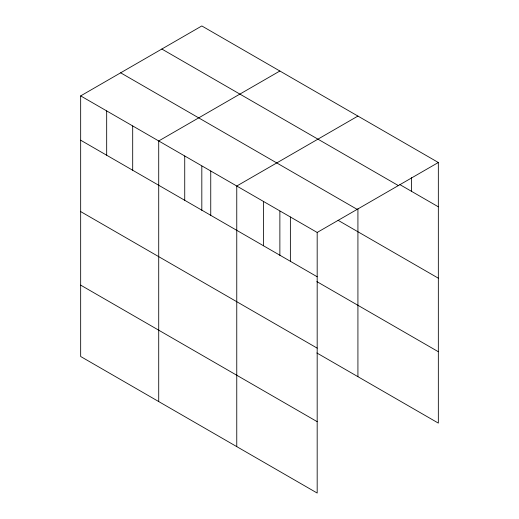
<?xml version="1.0" encoding="UTF-8"?>
<svg xmlns="http://www.w3.org/2000/svg" width="519" height="519" viewBox="0 0 519 519"><rect width="100%" height="100%" fill="white"/><g stroke="black" fill="none" stroke-linecap="round" stroke-linejoin="round"><path stroke-width="0.78" d="M80.666 95.898L317.18 232.454L317.18 493.05L80.666 356.501L80.666 95.898L201.82 25.95L438.334 162.499L438.334 423.102L316.843 352.959M279.871 71.012L158.717 140.96L158.717 401.563M357.922 116.074L236.761 186.023L236.761 446.625M317.18 232.454L438.334 162.499M399.844 184.589L438.334 206.809M161.837 49.033L398.352 185.581M120.648 72.816L357.163 209.365M338.064 220.296L438.334 278.184M80.666 140.208L317.18 276.763M316.843 281.583L438.334 351.726M80.666 211.583L317.18 348.139M80.666 285.126L317.18 421.675M411.535 177.641L411.535 191.336M357.922 208.761L357.922 376.671M290.374 216.974L290.374 261.284M279.871 211.207L279.871 255.491M263.568 201.502L263.568 245.811M210.746 171.004L210.746 215.314M201.82 166.151L201.82 210.429M184.732 155.985L184.732 200.295M132.695 125.942L132.695 170.251M106.68 110.923L106.68 155.233"/></g></svg>
